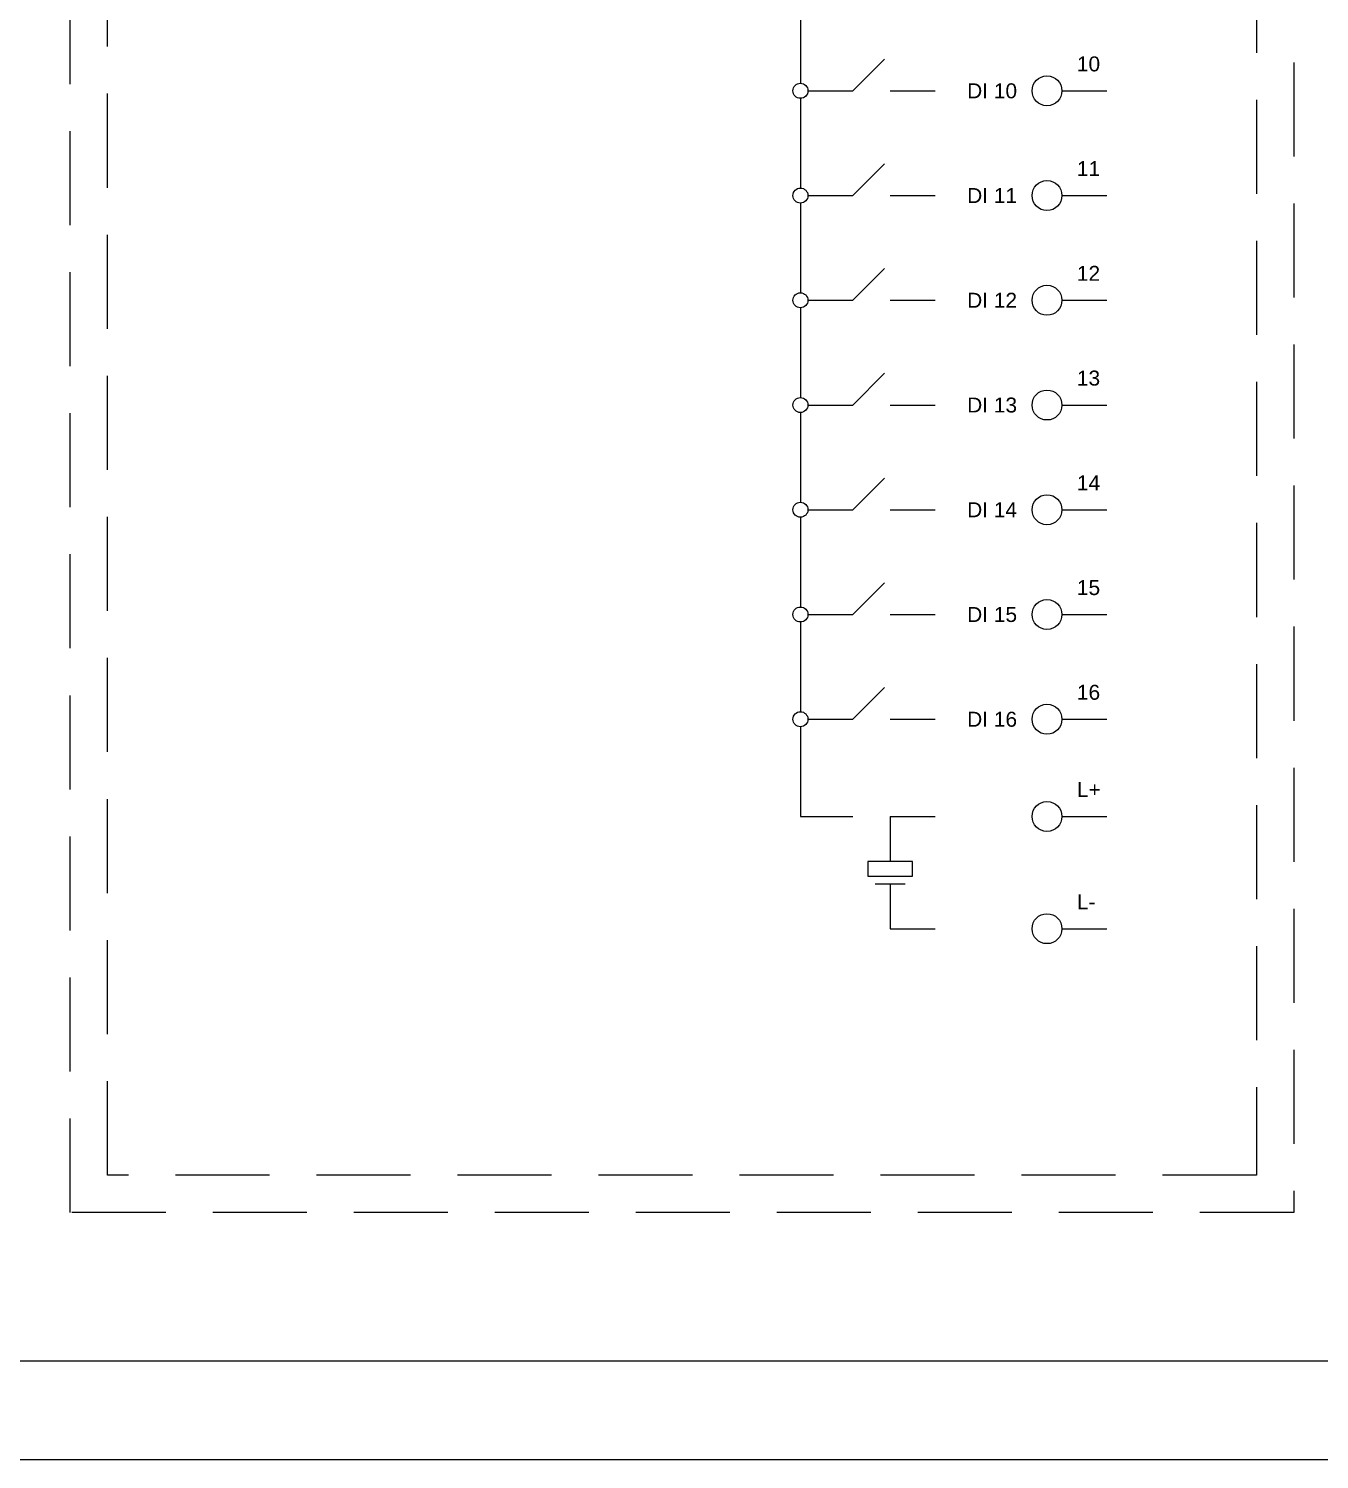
# Model space of a CAD drawing. Header units: centimetres. Extents: x 61 to 574780, y 25 to 618721.
# Drawn here: x 53376 to 96975, y 415805 to 464107 of the extents above; entities that cross this region are included whole.
import ezdxf
from ezdxf.enums import TextEntityAlignment as Align

# ---------------------------------------------------------------- set-up
doc = ezdxf.new("R2010")
doc.units = ezdxf.units.CM
doc.header["$LTSCALE"] = 25.4
doc.linetypes.add('HIDDEN', pattern=[0.375, 0.25, -0.125])
doc.layers.add('Etiket-Line-L', color=7, linetype='Continuous')
doc.layers.add('EtIket-Line-S', color=2, linetype='Continuous')
doc.styles.get("Standard").update_dxf_attribs({"font": 'Arial.ttf', "height": 25.4})

# ---------------------------------------------------------------- blocks, each defined once
blk = doc.blocks.new('x5 Out Line')
at = {"lineweight": 15}
blk.add_lwpolyline([(395.8, 9.65), (395.8, 277.06), (9.65, 277.06), (9.65, 9.65)], close=True, dxfattribs=at)
at = {"layer": 'EtIket-Line-S', "lineweight": 9, "ltscale": 0.5}
blk.add_lwpolyline([(0, 0), (405.45, 0), (405.45, 286.71), (0, 286.71)], close=True, dxfattribs=at)

msp = doc.modelspace()

# ---------------------------------------------------------------- linework, layer by layer
at = {"ltscale": 500}
for p, q in [((79446, 465290), (79446, 462260)), ((81214, 462007), (82285, 463079)), ((79699, 462007), (81214, 462007)), ((82477, 462007), (83992, 462007)), ((79446, 461755), (79446, 458724)), ((81214, 458471), (82285, 459543)), ((79699, 458471), (81214, 458471)), ((82477, 458471), (83992, 458471)), ((79446, 458219), (79446, 455188)), ((81214, 454936), (82285, 456007)), ((79446, 454683), (79446, 451652)), ((79699, 454936), (81214, 454936)), ((82477, 454936), (83992, 454936)), ((81214, 451400), (82285, 452471)), ((79446, 451147), (79446, 448117)), ((79699, 451400), (81214, 451400)), ((82477, 451400), (83992, 451400)), ((81214, 447864), (82285, 448935)), ((79699, 447864), (81214, 447864)), ((82477, 447864), (83992, 447864)), ((79446, 447611), (79446, 444581)), ((81214, 444328), (82285, 445400)), ((79446, 444076), (79446, 441045)), ((79699, 444328), (81214, 444328)), ((82477, 444328), (83992, 444328)), ((81214, 440792), (82285, 441864)), ((79446, 440540), (79446, 437509)), ((79699, 440792), (81214, 440792)), ((82477, 440792), (83992, 440792)), ((79446, 437509), (81214, 437509)), ((82477, 437509), (83992, 437509)), ((82477, 437509), (82477, 435994)), ((81972, 435236), (82982, 435236)), ((82477, 435236), (82477, 433721)), ((82477, 433721), (83992, 433721))]:
    msp.add_line(p, q, dxfattribs=at)
at = {"color": 6, "ltscale": 500}
for p, q in [((88279, 462007), (89794, 462007)), ((88279, 458471), (89794, 458471)), ((88279, 454936), (89794, 454936)), ((88279, 451400), (89794, 451400)), ((88279, 447864), (89794, 447864)), ((88279, 444328), (89794, 444328)), ((88279, 440792), (89794, 440792)), ((88279, 437509), (89794, 437509)), ((88279, 433721), (89794, 433721))]:
    msp.add_line(p, q, dxfattribs=at)
at = {"linetype": 'HIDDEN', "ltscale": 500}
msp.add_lwpolyline([(54776, 505831), (96108, 505831), (96108, 424136), (54776, 424136)], close=True, dxfattribs=at)
at = {"color": 6, "linetype": 'HIDDEN', "ltscale": 500}
msp.add_lwpolyline([(56038, 504568), (94845, 504568), (94845, 425399), (56038, 425399)], close=True, dxfattribs=at)
at = {"ltscale": 500}
msp.add_lwpolyline([(81719, 435994), (81719, 435494), (83234, 435494), (83234, 435994)], close=True, dxfattribs=at)
for centre in [(79446, 462007), (79446, 458471), (79446, 454936), (79446, 451400), (79446, 447864), (79446, 444328), (79446, 440792)]:
    msp.add_circle(centre, 253, dxfattribs=at)
at = {"color": 6, "ltscale": 500}
for centre in [(87774, 462007), (87774, 458471), (87774, 454936), (87774, 451400), (87774, 447864), (87774, 444328), (87774, 440792), (87774, 437509), (87774, 433721)]:
    msp.add_circle(centre, 505, dxfattribs=at)

# ---------------------------------------------------------------- block references
at = {"layer": 'Etiket-Line-L', "lineweight": 0, "xscale": 345.057685819875, "yscale": 345.057685819875, "zscale": 345.057685819875}
msp.add_blockref('x5 Out Line', (112, 415805), dxfattribs=at)

# ---------------------------------------------------------------- texts
at = {"ltscale": 500}
for s, p in [('10', (88784, 462512)), ('11', (88784, 458976)), ('12', (88784, 455441)), ('13', (88784, 451905)), ('14', (88784, 448369)), ('15', (88784, 444833)), ('16', (88784, 441298)), ('L+', (88784, 438014)), ('L-', (88784, 434226))]:
    msp.add_text(s, height=505.1, dxfattribs=at).set_placement(p, align=Align.BOTTOM_LEFT)
for s, p in [('DI 10', (86763, 462007)), ('DI 11', (86763, 458471)), ('DI 12', (86763, 454936)), ('DI 13', (86763, 451400)), ('DI 14', (86763, 447864)), ('DI 15', (86763, 444328)), ('DI 16', (86763, 440792))]:
    msp.add_text(s, height=505.1, dxfattribs=at).set_placement(p, align=Align.MIDDLE_RIGHT)

doc.saveas('drawing.dxf')
